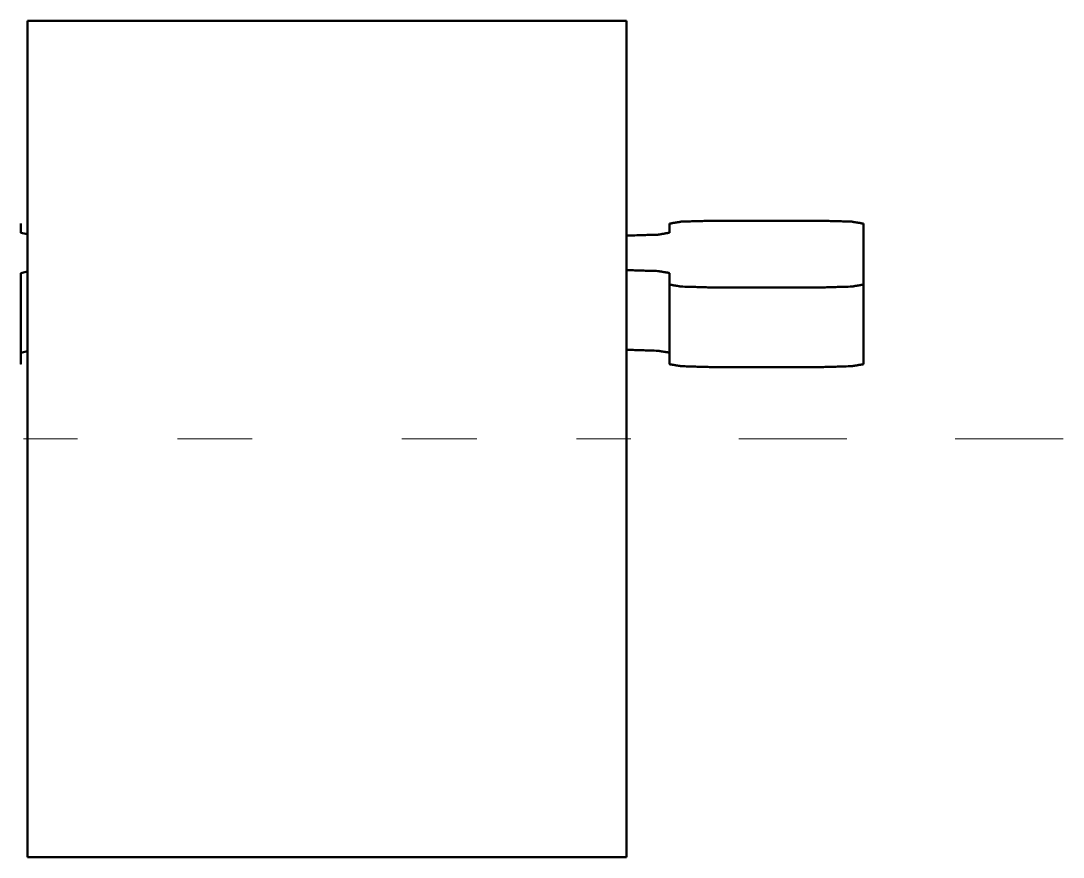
# Paper-space layout 'Layout1' of a CAD drawing. Header units: millimetres. Extents: x 0 to 420, y 0 to 297.
# Drawn here: x 193.05 to 203.49, y 245.53 to 253.91 of the extents above; entities that cross this region are included whole.
import ezdxf

# ---------------------------------------------------------------- set-up
doc = ezdxf.new("R2010")
doc.units = ezdxf.units.MM
doc.layers.add('170', color=7, linetype='Continuous', true_color=0xffffff)

psp = doc.layouts.get("Layout1")

# ---------------------------------------------------------------- linework, layer by layer
at = {"layer": '170', "color": 155, "linetype": 'Continuous', "lineweight": 50}
for p, q in [((199.118, 253.91), (193.118, 253.91)), ((199.95, 251.906), (201.091, 251.906)), ((193.05, 251.878), (193.05, 251.786)), ((193.05, 251.786), (193.118, 251.771)), ((199.55, 251.787), (199.55, 251.878)), ((201.491, 251.878), (201.491, 251.267)), ((199.118, 251.759), (199.15, 251.759)), ((193.118, 251.398), (193.05, 251.383)), ((193.05, 251.383), (193.05, 251.267)), ((199.15, 251.411), (199.118, 251.411)), ((199.55, 251.267), (199.55, 251.383)), ((193.05, 251.267), (193.05, 250.469)), ((199.55, 250.469), (199.55, 251.267)), ((201.491, 251.267), (201.491, 250.469)), ((201.091, 251.239), (199.95, 251.239)), ((193.118, 250.6), (193.05, 250.584)), ((199.15, 250.613), (199.118, 250.613)), ((201.091, 250.441), (199.95, 250.441)), ((193.118, 245.53), (199.118, 245.53))]:
    psp.add_line(p, q, dxfattribs=at)
at = {"layer": '170', "color": 155, "linetype": 'Continuous', "lineweight": 13}
for p, q in [((193.05, 251.266), (193.05, 250.468)), ((199.55, 250.468), (199.55, 251.266))]:
    psp.add_line(p, q, dxfattribs=at)
at = {"layer": '170', "color": 193, "linetype": 'Continuous', "lineweight": 13}
for p, q in [((193.076, 249.72), (193.618, 249.72)), ((194.618, 249.72), (195.368, 249.72)), ((196.868, 249.72), (197.618, 249.72)), ((198.618, 249.72), (199.16, 249.72)), ((200.243, 249.72), (201.326, 249.72)), ((202.41, 249.72), (203.493, 249.72))]:
    psp.add_line(p, q, dxfattribs=at)
at = {"layer": '170', "color": 155, "linetype": 'Continuous', "lineweight": 50}
for points, knots in [([(193.118, 245.53), (193.118, 245.945), (193.118, 247.107), (193.118, 248.787), (193.118, 250.652), (193.118, 251.538), (193.118, 252.996), (193.118, 253.805), (193.118, 253.91)], [0, 0, 0.049515, 0.188254, 0.388741, 0.611262, 0.716943, 0.890915, 0.987465, 1, 1]), ([(199.118, 245.53), (199.118, 245.945), (199.118, 247.107), (199.118, 248.787), (199.118, 250.652), (199.118, 251.538), (199.118, 252.996), (199.118, 253.805), (199.118, 253.91)], [0, 0, 0.049515, 0.188254, 0.388741, 0.611262, 0.716943, 0.890915, 0.987465, 1, 1]), ([(199.95, 251.906), (199.667, 251.898), (199.55, 251.878)], [0, 0, 0.704275, 1, 1]), ([(201.491, 251.878), (201.374, 251.898), (201.091, 251.906)], [0, 0, 0.295725, 1, 1]), ([(199.55, 251.787), (199.432, 251.767), (199.15, 251.759)], [0, 0, 0.295719, 1, 1]), ([(199.15, 251.411), (199.432, 251.403), (199.55, 251.383)], [0, 0, 0.704275, 1, 1]), ([(199.55, 251.267), (199.667, 251.247), (199.95, 251.239)], [0, 0, 0.295719, 1, 1]), ([(201.091, 251.239), (201.374, 251.247), (201.491, 251.267)], [0, 0, 0.704281, 1, 1]), ([(199.55, 250.585), (199.432, 250.604), (199.15, 250.613)], [0, 0, 0.295719, 1, 1]), ([(199.95, 250.441), (199.667, 250.449), (199.55, 250.469)], [0, 0, 0.704281, 1, 1]), ([(201.491, 250.469), (201.374, 250.449), (201.091, 250.441)], [0, 0, 0.295719, 1, 1])]:
    psp.add_open_spline(points, degree=1, knots=knots, dxfattribs=at)

doc.saveas('drawing.dxf')
